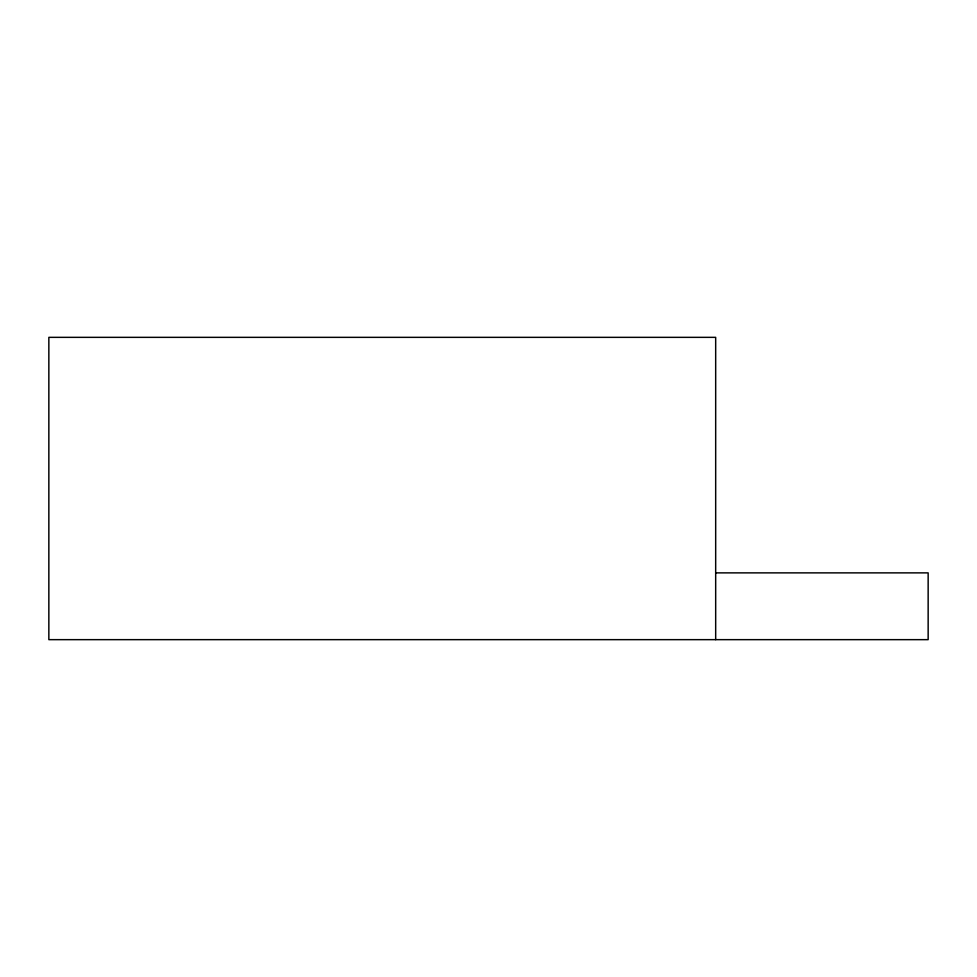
<?xml version="1.0" encoding="UTF-8"?>
<svg xmlns="http://www.w3.org/2000/svg" width="977" height="977" viewBox="0 0 977 977"><rect width="100%" height="100%" fill="white"/><g stroke="black" fill="none" stroke-linecap="round" stroke-linejoin="round"><path stroke-width="1.47" d="M715.677 572.876L928.15 572.876L928.15 639.654L48.85 639.654L48.85 337.346L715.677 337.346L715.677 639.654"/></g></svg>
